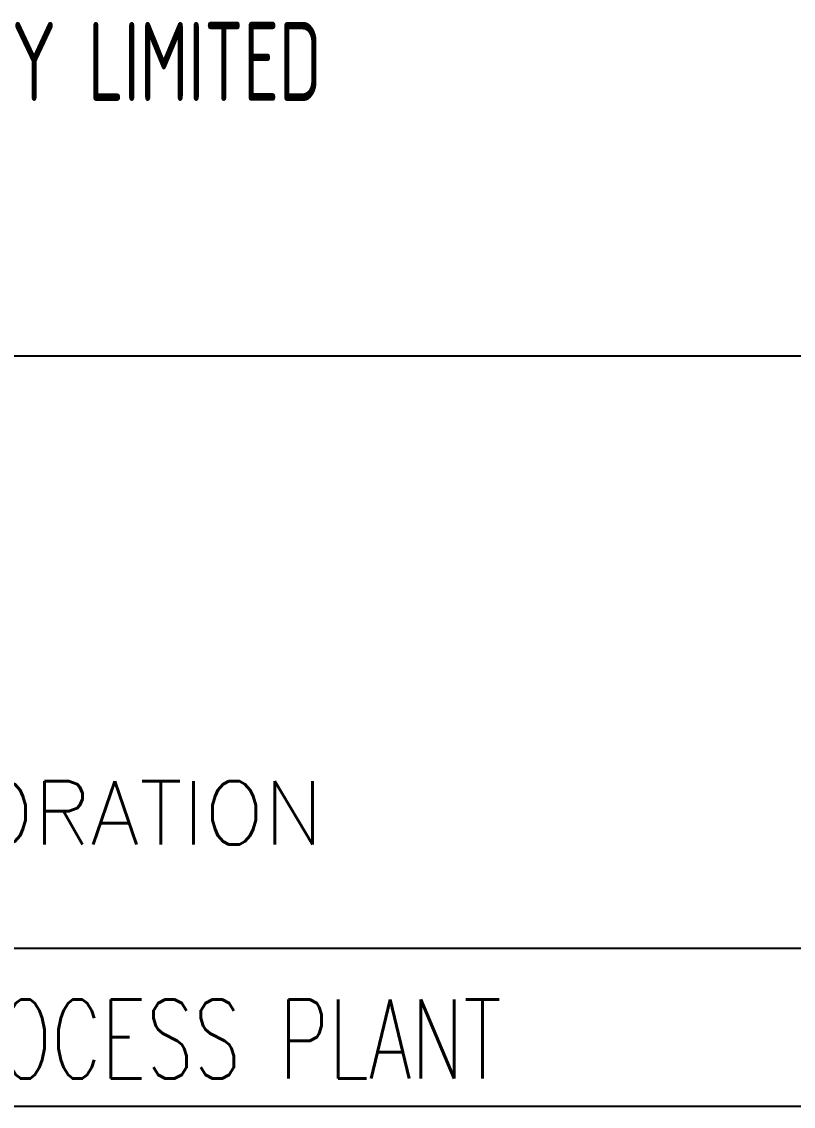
# Model space of a CAD drawing. Header units: inches. Extents: x 1083 to 6056, y 633 to 1543.
# Drawn here: x 2102.8 to 2138.8, y 712.6 to 763.2 of the extents above; entities that cross this region are included whole.
import ezdxf

# ---------------------------------------------------------------- set-up
doc = ezdxf.new("R2010")
doc.units = ezdxf.units.IN
doc.header["$MEASUREMENT"] = 0
doc.layers.add('TEG BORDER', color=7, linetype='Continuous')
doc.styles.add('TEG BORDER', font='txt_qlt.shx', dxfattribs={"width": 0.7, "bigfont": 'hztxt.shx'})

# ---------------------------------------------------------------- blocks, each defined once
blk = doc.blocks.new('252 BORDER A2')
at = {"layer": 'TEG BORDER', "color": 0}
blk.add_line((489, 61), (589, 61), dxfattribs=at)
at = {"layer": 'TEG BORDER'}
for p, q in [((489, 46), (589, 46)), ((489, 42), (589, 42))]:
    blk.add_line(p, q, dxfattribs=at)
at = {"layer": 'TEG BORDER', "color": 7, "style": 'TEG BORDER'}
blk.add_text('SINOPEC PETROLEUM ENGINEERING CORPORATION', height=1.6, dxfattribs=at).set_placement((508.34, 48.631))
at = {"layer": 'TEG BORDER', "lineweight": 25, "char_height": 2, "attachment_point": 4, "style": 'TEG BORDER'}
for s, insert, width in [('{\\C7;BANGLADESH GAS FIELDS\\Fisocp3|c134; CO\\Fisocp3|c0;MPANY\\Fisocp3|c134; L\\Fisocp3|c0;IMI\\Fisocp3|c134;T\\Fisocp3|c0;E\\Fisocp3|c134;D}', (522.952, 68.449), 66.04765), ('\\pt8.5888;2 {\\H1.5x;x\\H0.66667x; 75  MMSCFD TEG DEHYDRATION TYPE  NATURAL GAS PROCESS PLANT}', (495.73, 44.204), 100)]:
    blk.add_mtext(s, dxfattribs=dict(at, insert=insert, width=width))

msp = doc.modelspace()

# ---------------------------------------------------------------- block references
at = {"xscale": 1.8411, "yscale": 1.8411, "zscale": 1.8411}
msp.add_blockref('252 BORDER A2', (1082.744, 635.309), dxfattribs=at)

doc.saveas('drawing.dxf')
